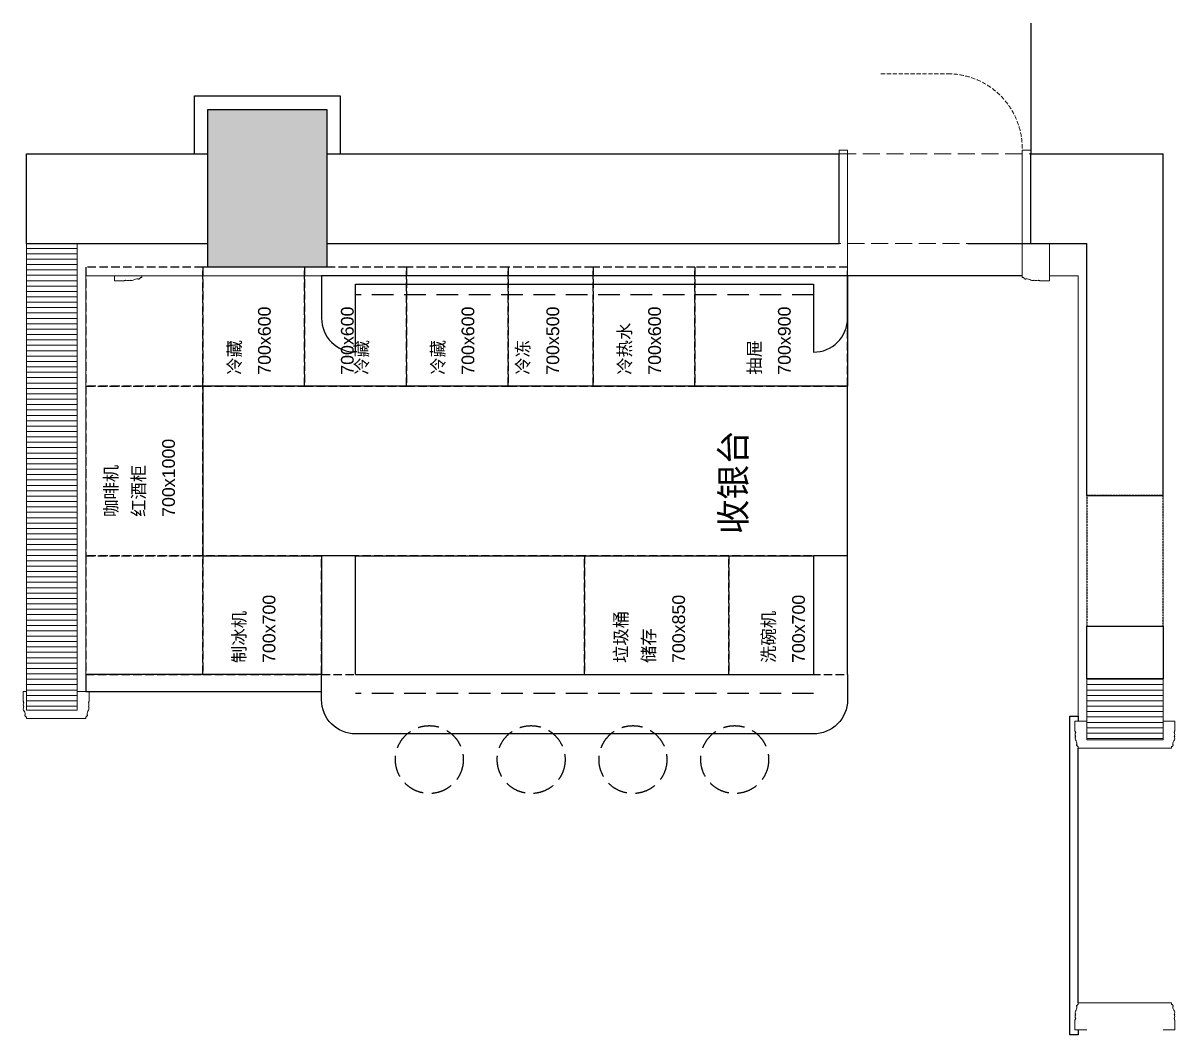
# Model space of a CAD drawing. Header units: millimetres. Extents: x 6321 to 120763, y -355 to 15211.
# Drawn here: x 84946 to 91736, y 8739 to 14704 of the extents above; entities that cross this region are included whole.
import ezdxf

# ---------------------------------------------------------------- set-up
doc = ezdxf.new("R2010")
doc.units = ezdxf.units.MM
for name, pattern in [('ACAD_ISO02W100', [15, 12, -3]), ('DASH', [0.35, 0.25, -0.1]), ('DASHED', [19.05, 12.7, -6.35]), ('HIDDEN2', [0.1875, 0.125, -0.0625])]:
    doc.linetypes.add(name, pattern=pattern)
for name, color, linetype, lineweight in [('_ACM-A-HACH', 251, 'Continuous', 9), ('_ACM-A-WALL-HACH', 251, 'Continuous', 9), ('I-PL-WALL-FHINISH', 73, 'Continuous', 13), ('I-WALL', 6, 'Continuous', 13)]:
    doc.layers.add(name, color=color, linetype=linetype, lineweight=lineweight)
for name, color, linetype in [('A-LOL061W1', 252, 'Continuous'), ('A-stairs', 2, 'Continuous'), ('D-BASE-INTWALL', 1, 'Continuous'), ('D-BASE-WALL', 4, 'Continuous'), ('FURN', 1, 'Continuous'), ('I-FC', 2, 'Continuous'), ('I-PL-FURN', 1, 'DASH'), ('I-PL-IDS-MILL', 40, 'Continuous'), ('I-PL-LIGHT', 1, 'HIDDEN2'), ('I-RCP', 2, 'Continuous'), ('I-stairs', 2, 'Continuous'), ('ID-TEXT-HEADING-3', 3, 'Continuous'), ('I—平面—门', 1, 'Continuous')]:
    doc.layers.add(name, color=color, linetype=linetype)
doc.styles.add('Arial', font='ARIALUNI.ttf')
pattern_1 = [(180, (157606.48, -52695.57), (-2e-15, -31.75), [])]

# ---------------------------------------------------------------- blocks, each defined once
blk = doc.blocks.new('*U20')
at = {"layer": 'I-PL-WALL-FHINISH'}
for points in [[(0, 50), (0, -20), (57, -20, -0.37825), (61.8, -17, 0.623496), (66.5, -15, 0.284819), (90.4, -15, 0.636149), (97.5, -17, 0.282378), (109.8, -16.5, -0.186128), (138.1, -7.9, 0.824383), (144, -6.9), (146.4, -6.9, -0.262247), (150, -3.9), (150, 0.1), (160, 0.1), (160, 549.9), (150, 549.9), (150, 553.9, -0.262247), (146.4, 556.9), (144, 556.9, 0.824383), (138.1, 557.9, -0.186128), (109.8, 566.5, 0.282378), (97.5, 567, 0.636149), (90.4, 565, 0.284819), (66.5, 565, 0.623496), (61.8, 567, -0.37825), (57, 570), (0, 570), (0, 500)], [(1820, 50), (1820, -20), (1763, -20, 0.37825), (1758.2, -17, -0.623496), (1753.5, -15, -0.284819), (1729.6, -15, -0.636149), (1722.5, -17, -0.282378), (1710.2, -16.5, 0.186128), (1681.9, -7.9, -0.824383), (1676, -6.9), (1673.6, -6.9, 0.262247), (1670, -3.9), (1670, 0.1), (1660, 0.1), (1660, 549.9), (1670, 549.9), (1670, 553.9, 0.262247), (1673.6, 556.9), (1676, 556.9, -0.824383), (1681.9, 557.9, 0.186128), (1710.2, 566.5, -0.282378), (1722.5, 567, -0.636149), (1729.6, 565, -0.284819), (1753.5, 565, -0.623496), (1758.2, 567, 0.37825), (1763, 570), (1820, 570), (1820, 500)]]:
    blk.add_lwpolyline(points, format="xyb", dxfattribs=at)

msp = doc.modelspace()

# ---------------------------------------------------------------- hatches: boundary and pattern name
at = {"layer": '_ACM-A-WALL-HACH'}
h = msp.add_hatch(dxfattribs=at)
h.set_pattern_fill('ANSI31', color=256, scale=10, angle=135)
h.set_pattern_definition(pattern_1)
h.paths.add_polyline_path([(85266.5, 13404.4), (85266.5, 10654.4), (84966.5, 10654.4), (84966.5, 13404.4)])
h = msp.add_hatch(dxfattribs=at)
h.set_pattern_fill('ANSI31', color=256, scale=10, angle=135)
h.set_pattern_definition(pattern_1)
h.paths.add_polyline_path([(91216.5, 10839.4), (91216.5, 10479.4), (91666.5, 10479.4), (91666.5, 10839.4)])
at = {"layer": 'A-LOL061W1'}
msp.add_hatch(color=256, dxfattribs=at).paths.add_polyline_path([(86736.5, 13934.4), (86736.5, 14194.4), (86036.5, 14194.4), (86036.5, 13934.4), (86036.5, 13404.4), (86036.5, 13264.4), (86736.5, 13264.4), (86736.5, 13404.4)])

# ---------------------------------------------------------------- linework, layer by layer
at = {"layer": '_ACM-A-HACH', "linetype": 'DASH', "ltscale": 100}
msp.add_lwpolyline([(90002.9, 14405.5), (90396.5, 14405.5, -0.414214), (90836.5, 13965.5, -2.414214)], format="xyb", dxfattribs=at)
at = {"layer": 'A-stairs'}
msp.add_lwpolyline([(91166.5, 8769.4), (91166.5, 8739.4), (91116.5, 8739.4), (91116.5, 10619.4), (91166.5, 10619.4), (91166.5, 10589.4)], dxfattribs=at)
at = {"layer": 'D-BASE-INTWALL'}
msp.add_lwpolyline([(85956.5, 13934.4), (85956.5, 14274.4), (86816.5, 14274.4), (86816.5, 13934.4)], dxfattribs=at)
at = {"layer": 'D-BASE-WALL'}
for p, q in [((90886.5, 14704.4), (90886.5, 13934.4)), ((84966.5, 13934.4), (86036.5, 13934.4)), ((84966.5, 13404.4), (84966.5, 13934.4)), ((86036.5, 13404.4), (86036.5, 13934.4)), ((86736.5, 13934.4), (89756.5, 13934.4)), ((86736.5, 13934.4), (86736.5, 13404.4)), ((89756.5, 13404.4), (89756.5, 13934.4)), ((90886.5, 13404.4), (90886.5, 13934.4)), ((90886.5, 13934.4), (91666.5, 13934.4)), ((91666.5, 11919.4), (91666.5, 13934.4)), ((84966.5, 13404.4), (86036.5, 13404.4)), ((86736.5, 13404.4), (89756.5, 13404.4)), ((90886.5, 13404.4), (91216.5, 13404.4)), ((91216.5, 11919.4), (91216.5, 13404.4)), ((91216.5, 11919.4), (91666.5, 11919.4)), ((91216.5, 11149.4), (91666.5, 11149.4)), ((91216.5, 10839.4), (91666.5, 10839.4))]:
    msp.add_line(p, q, dxfattribs=at)
for points in [[(86036.5, 13934.4), (86036.5, 14194.4), (86736.5, 14194.4), (86736.5, 13934.4)], [(86736.5, 13404.4), (86736.5, 13264.4), (86036.5, 13264.4), (86036.5, 13404.4)]]:
    msp.add_lwpolyline(points, dxfattribs=at)
msp.add_lwpolyline([(91216.5, 11149.4), (91666.5, 11149.4), (91666.5, 10839.4), (91216.5, 10839.4)], close=True, dxfattribs=at)
at = {"layer": 'I-FC'}
msp.add_lwpolyline([(89806.5, 11564.4), (89806.5, 12564.4)], dxfattribs=at)
at = {"layer": 'I-PL-FURN', "ltscale": 500}
for centre in [(87341.5, 10362.7), (87941.5, 10362.7), (88541.5, 10362.7), (89141.5, 10362.7)]:
    msp.add_circle(centre, 200, dxfattribs=at)
at = {"layer": 'I-PL-IDS-MILL', "color": 8, "linetype": 'DASH', "ltscale": 200}
for points in [[(86006.5, 12564.4), (86006.5, 13264.4), (85316.5, 13264.4), (85316.5, 12564.4)], [(86606.5, 12564.4), (86606.5, 13264.4), (86006.5, 13264.4), (86006.5, 12564.4)], [(87206.5, 12564.4), (87206.5, 13264.4), (86606.5, 13264.4), (86606.5, 12564.4)], [(87806.5, 12564.4), (87806.5, 13264.4), (87206.5, 13264.4), (87206.5, 12564.4)], [(88306.5, 12564.4), (88306.5, 13264.4), (87806.5, 13264.4), (87806.5, 12564.4)], [(88906.5, 12564.4), (88906.5, 13264.4), (88306.5, 13264.4), (88306.5, 12564.4)], [(89806.5, 13264.4), (88906.5, 13264.4), (88906.5, 12564.4), (89806.5, 12564.4)], [(86006.5, 11564.4), (86006.5, 12564.4), (85316.5, 12564.4), (85316.5, 11564.4)], [(86006.5, 10864.4), (86006.5, 11564.4), (85316.5, 11564.4), (85316.5, 10864.4)], [(86706.5, 10864.4), (86706.5, 11564.4), (86006.5, 11564.4), (86006.5, 10864.4)], [(88256.5, 10864.4), (88256.5, 11564.4), (86706.5, 11564.4), (86706.5, 10864.4)], [(89106.5, 10864.4), (89106.5, 11564.4), (88256.5, 11564.4), (88256.5, 10864.4)], [(89806.5, 10864.4), (89806.5, 11564.4), (89106.5, 11564.4), (89106.5, 10864.4)]]:
    msp.add_lwpolyline(points, close=True, dxfattribs=at)
at = {"layer": 'I-PL-IDS-MILL'}
for points in [[(89806.5, 13214.4), (89806.5, 12564.4), (86006.5, 12564.4), (86006.5, 11564.4), (86706.5, 11564.4)], [(86906.5, 10864.4), (86906.5, 11564.4), (86706.5, 11564.4), (86706.5, 10864.4)], [(86906.5, 11564.4), (89606.5, 11564.4)], [(89806.5, 10864.4), (89806.5, 11564.4), (89606.5, 11564.4), (89606.5, 10864.4)], [(86906.5, 10864.4), (89606.5, 10864.4)]]:
    msp.add_lwpolyline(points, dxfattribs=at)
for points in [[(89806.5, 12964.4), (89806.5, 13214.4), (86706.5, 13214.4), (86706.5, 12964.4, 0.414214), (86906.5, 12764.4), (86906.5, 13164.4), (89606.5, 13164.4), (89606.5, 12764.4, 0.414214), (89806.5, 12964.4)], [(89806.5, 10864.4), (89806.5, 10714.4, -0.414214), (89606.5, 10514.4), (86906.5, 10514.4, -0.414214), (86706.5, 10714.4), (86706.5, 10864.4)]]:
    msp.add_lwpolyline(points, format="xyb", dxfattribs=at)
msp.add_lwpolyline([(86706.5, 10764.4), (86706.5, 10864.4), (85316.5, 10864.4), (85316.5, 10764.4)], close=True, dxfattribs=at)
at = {"layer": 'I-PL-LIGHT', "linetype": 'DASHED', "ltscale": 10}
for p, q in [((89606.5, 13103.1), (86906.5, 13103.1)), ((89606.5, 10753.1), (86906.5, 10753.1))]:
    msp.add_line(p, q, dxfattribs=at)
at = {"layer": 'I-PL-WALL-FHINISH'}
msp.add_line((85316.5, 13214.4), (85316.5, 10764.4), dxfattribs=at)
for points in [[(89806.5, 13214.4), (89806.5, 13954.3), (89756.5, 13954.3), (89756.5, 13934.4)], [(89806.5, 13214.4), (85316.5, 13214.4)], [(91166.5, 10589.4), (91166.5, 13214.4), (90996.5, 13214.4)]]:
    msp.add_lwpolyline(points, dxfattribs=at)
for points in [[(90996.5, 13404.4), (90996.5, 13184.4), (90939.5, 13184.4, 0.37825), (90934.7, 13187.4, -0.623496), (90929.9, 13189.5, -0.284819), (90906.1, 13189.5, -0.636149), (90898.9, 13187.4, -0.282378), (90886.6, 13187.9, 0.186128), (90858.4, 13196.5, -0.824383), (90852.4, 13197.5), (90850.1, 13197.5, 0.262247), (90846.5, 13200.5), (90846.5, 13204.5), (90836.5, 13204.5), (90836.5, 13954.3), (90886.5, 13954.3), (90886.5, 13934.4)], [(85486.5, 13214.4), (85486.5, 13184.4), (85543.5, 13184.4, -0.37825), (85548.3, 13187.4, 0.623496), (85553, 13189.5, 0.284819), (85576.9, 13189.5, 0.636149), (85584, 13187.4, 0.282378), (85596.3, 13187.9, -0.186128), (85624.6, 13196.5, 0.824383), (85630.5, 13197.5), (85632.9, 13197.5, -0.262247), (85636.5, 13200.5), (85636.5, 13204.5), (85646.5, 13204.5), (85646.5, 13214.4)], [(85266.5, 10764.4), (85336.5, 10764.4), (85336.5, 10707.4, 0.37825), (85333.5, 10702.7, -0.623496), (85331.5, 10697.9, -0.284819), (85331.5, 10674, -0.636149), (85333.5, 10666.9, -0.282378), (85333, 10654.6, 0.186128), (85324.4, 10626.4, -0.824383), (85323.4, 10620.4), (85323.4, 10618, 0.262247), (85320.4, 10614.4), (85316.4, 10614.4), (85316.4, 10604.4), (84966.6, 10604.4), (84966.6, 10614.4), (84962.6, 10614.4, 0.262247), (84959.6, 10618), (84959.6, 10620.4, -0.824383), (84958.5, 10626.4, 0.186128), (84950, 10654.6, -0.282378), (84949.5, 10666.9, -0.636149), (84951.5, 10674, -0.284819), (84951.5, 10697.9, -0.623496), (84949.5, 10702.7, 0.37825), (84946.5, 10707.4), (84946.5, 10764.4), (84966.5, 10764.4)]]:
    msp.add_lwpolyline(points, format="xyb", dxfattribs=at)
at = {"layer": 'I-RCP'}
for points in [[(90836.5, 13214.4), (89806.5, 13214.4)], [(90836.5, 13214.4), (89806.5, 13214.4)], [(91166.6, 8929.4), (91166.6, 10429.4)]]:
    msp.add_lwpolyline(points, dxfattribs=at)
at = {"layer": 'I-stairs'}
msp.add_lwpolyline([(90516.5, 13404.4), (90886.5, 13404.4)], dxfattribs=at)
at = {"layer": 'I-WALL', "color": 8, "linetype": 'DASH', "ltscale": 400}
msp.add_lwpolyline([(89756.5, 13404.4), (89756.5, 13934.4), (90886.5, 13934.4), (90886.5, 13404.4)], close=True, dxfattribs=at)
at = {"layer": 'I-WALL'}
for points in [[(85266.5, 13404.4), (85266.5, 10654.4), (84966.5, 10654.4), (84966.5, 13404.4)], [(91216.5, 10839.4), (91216.5, 10479.4), (91666.5, 10479.4), (91666.5, 10839.4)]]:
    msp.add_lwpolyline(points, close=True, dxfattribs=at)
at = {"layer": 'I—平面—门', "color": 252, "linetype": 'DASH', "ltscale": 5}
msp.add_lwpolyline([(91666.5, 11149.4), (91666.5, 11919.4), (91216.5, 11919.4), (91216.5, 11149.4)], close=True, dxfattribs=at)

# ---------------------------------------------------------------- block references
at = {"layer": 'I-PL-WALL-FHINISH', "xscale": -1, "rotation": 90}
msp.add_blockref('*U20', (91716.5, 10589.4), dxfattribs=at)

# ---------------------------------------------------------------- texts
at = {"layer": 'FURN', "linetype": 'ACAD_ISO02W100', "char_height": 75, "attachment_point": 1, "rotation": 90, "style": 'Arial'}
for s, insert in [('{\\fArial Unicode MS|b0|i0|c134|p34;700x600}', (86331.5, 12631.2)), ('{\\fArial Unicode MS|b0|i0|c134|p34;700x600}', (86820.4, 12631.2)), ('{\\fArial Unicode MS|b0|i0|c134|p34;700x600}', (87531.5, 12631.2)), ('{\\fArial Unicode MS|b0|i0|c134|p34;700x500}', (88031.5, 12631.2)), ('{\\fArial Unicode MS|b0|i0|c134|p34;700x600}', (88631.5, 12631.2)), ('{\\fArial Unicode MS|b0|i0|c134|p34;700x900}', (89396.5, 12631.2)), ('{\\fArial Unicode MS|b0|i0|c134|p34;冷热水}', (88455.1, 12631.2)), ('{\\fArial Unicode MS|b0|i0|c134|p34;冷藏}', (86155.1, 12631.2)), ('{\\fArial Unicode MS|b0|i0|c134|p34;冷藏}', (86905.1, 12631.2)), ('{\\fArial Unicode MS|b0|i0|c134|p34;冷藏}', (87355.1, 12631.2)), ('{\\fArial Unicode MS|b0|i0|c134|p34;冷冻}', (87855.1, 12631.2)), ('{\\fArial Unicode MS|b0|i0|c134|p34;抽屉}', (89220.1, 12631.2)), ('{\\fArial Unicode MS|b0|i0|c134|p34;700x1000}', (85766.6, 11793.4)), ('{\\fArial Unicode MS|b0|i0|c134|p34;咖啡机}', (85427.7, 11793.4)), ('{\\fArial Unicode MS|b0|i0|c134|p34;红酒柜}', (85590.1, 11793.4)), ('{\\fArial Unicode MS|b0|i0|c134|p34;700x700}', (86358.9, 10932.1)), ('{\\fArial Unicode MS|b0|i0|c134|p34;700x850}', (88773.5, 10932.1)), ('{\\fArial Unicode MS|b0|i0|c134|p34;700x700}', (89479.9, 10932.1)), ('{\\fArial Unicode MS|b0|i0|c134|p34;制冰机}', (86182.4, 10932.1)), ('{\\fArial Unicode MS|b0|i0|c134|p34;垃圾桶}', (88433, 10932.1)), ('{\\fArial Unicode MS|b0|i0|c134|p34;洗碗机}', (89303.4, 10932.1)), ('{\\fArial Unicode MS|b0|i0|c134|p34;储存}', (88597.1, 10932.1))]:
    msp.add_mtext_dynamic_manual_height_columns(s, width=151170.167, gutter_width=500, heights=[109.5], dxfattribs=dict(at, insert=insert))
at = {"layer": 'ID-TEXT-HEADING-3', "insert": (89057.9, 11690.7), "char_height": 150, "attachment_point": 1, "rotation": 90, "style": 'Arial'}
msp.add_mtext_dynamic_manual_height_columns('{\\fArial Unicode MS|b0|i0|c134|p34;收银台}', width=151170.167, gutter_width=500, heights=[109.5], dxfattribs=at)

doc.saveas('drawing.dxf')
